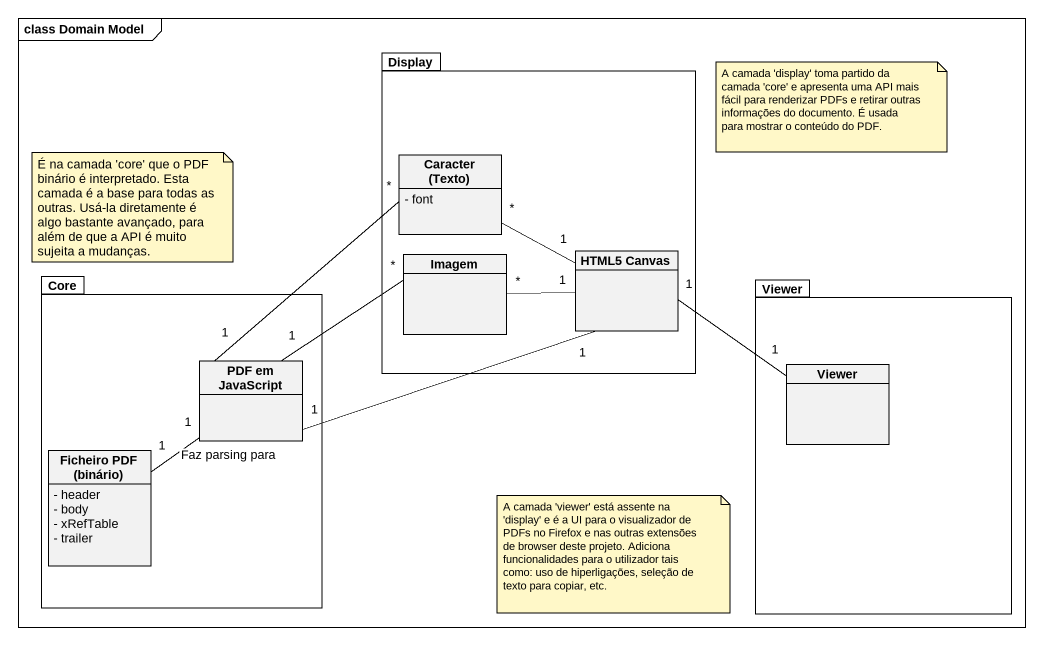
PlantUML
@startuml
mainframe class Domain Model
hide circle
hide empty members
skinparam classAttributeIconSize 0
package Display {
  class "Caracter (Texto)" as Caracter_Texto {
    - font
  }
  class "HTML5 Canvas" as HTML5_Canvas
  class Imagem
}
package Core {
  class "PDF em JavaScript" as PDF_em_JavaScript
  class "Ficheiro PDF (binário)" as Ficheiro_PDF_binário {
    - header
    - body
    - xRefTable
    - trailer
  }
}
package Viewer {
  class "Viewer" as Viewer_2
}
Caracter_Texto "*" -right- "1" HTML5_Canvas
HTML5_Canvas "1" -right- "1" Viewer_2
Imagem "*" -right- "1" HTML5_Canvas
PDF_em_JavaScript "1" -up- "*" Caracter_Texto
PDF_em_JavaScript "1" -right- "1" HTML5_Canvas
PDF_em_JavaScript "1" -right- "*" Imagem
Ficheiro_PDF_binário "1" -up- "1" PDF_em_JavaScript : Faz parsing para
note as N1
  A camada 'display' toma partido da camada 'core' e apresenta uma API mais fácil para renderizar PDFs e retirar outras informações do documento. É usada para mostrar o conteúdo do PDF.
end note
note as N2
  É na camada 'core' que o PDF binário é interpretado. Esta camada é a base para todas as outras. Usá-la diretamente é algo bastante avançado, para além de que a API é muito sujeita a mudanças.
end note
note as N3
  A camada 'viewer' está assente na 'display' e é a UI para o visualizador de PDFs no Firefox e nas outras extensões de browser deste projeto. Adiciona funcionalidades para o utilizador tais como: uso de hiperligações, seleção de texto para copiar, etc.
end note
@enduml
